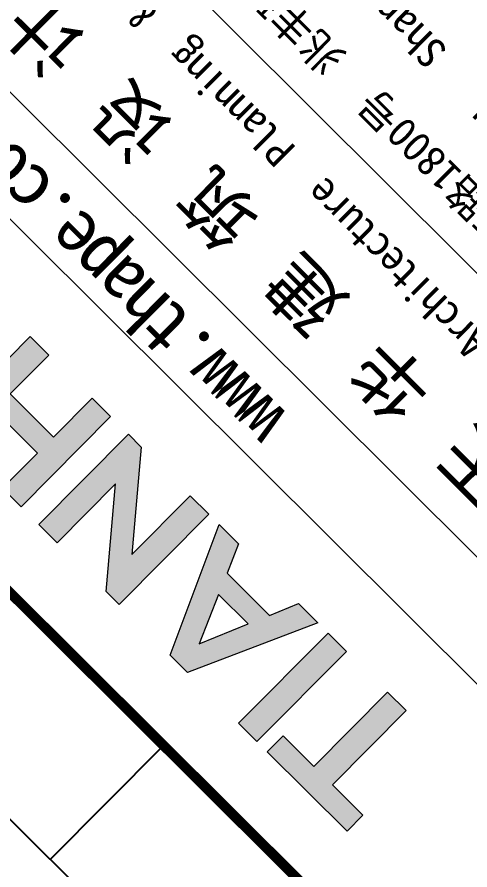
# Model space of a CAD drawing. Extents: x 517450926 to 520131079, y 3499134486 to 3500888201.
# Drawn here: x 518628297 to 518631680, y 3500200336 to 3500206700 of the extents above; entities that cross this region are included whole.
import ezdxf
from ezdxf.enums import TextEntityAlignment as Align

# ---------------------------------------------------------------- set-up
doc = ezdxf.new("R2010")
doc.units = 0
doc.header["$LTSCALE"] = 1000
doc.header["$MEASUREMENT"] = 0
doc.layers.get('0').update_dxf_attribs({"linetype": 'CONTINUOUS'})
for name, color, linetype in [('_U+56FE_U+5C42 1', 7, 'CONTINUOUS'), ('C-SHET-LOGO', 7, 'CONTINUOUS'), ('C-SHET-SHET', 144, 'CONTINUOUS')]:
    doc.layers.add(name, color=color, linetype=linetype)
doc.styles.get("Standard").update_dxf_attribs({"font": 'Tssdeng.shx', "bigfont": 'Tssdchn.shx'})
doc.styles.add('TH-STYLE2', font='STXIHEI.TTF', dxfattribs={"width": 0.8})
doc.styles.add('TH-STYLEP5', font='STXIHEI.TTF')

# ---------------------------------------------------------------- blocks, each defined once
blk = doc.blocks.new('block 8-1')
at = {"layer": '_U+56FE_U+5C42 1'}
h = blk.add_hatch(color=255, dxfattribs=at)
h.dxf.hatch_style = 2
h.paths.add_polyline_path([(1397.39, -2799), (1397.39, -2704.69), (1358.38, -2704.69), (1358.38, -2684.34), (1459.93, -2684.34), (1459.93, -2704.69), (1420.93, -2704.69), (1420.93, -2799)])
h = blk.add_hatch(color=255, dxfattribs=at)
h.dxf.hatch_style = 2
h.paths.add_polyline_path([(1473.07, -2684.34), (1496.62, -2684.34), (1496.62, -2799), (1473.07, -2799)])
h = blk.add_hatch(color=255, dxfattribs=at)
h.dxf.hatch_style = 2
h.paths.add_polyline_path([(1610.55, -2799), (1599.36, -2773.11), (1545.23, -2773.11), (1534.21, -2799), (1509.74, -2799), (1561.33, -2684.34), (1583.58, -2684.34), (1635.34, -2799)])
h.paths.add_polyline_path([(1591.3, -2754.04), (1572.3, -2710), (1553.45, -2754.04)])
h = blk.add_hatch(color=255, dxfattribs=at)
h.dxf.hatch_style = 2
h.paths.add_polyline_path([(1734.5, -2799), (1671.99, -2724.34), (1671.99, -2799), (1648.61, -2799), (1648.61, -2684.34), (1664.88, -2684.34), (1727.42, -2759.09), (1727.42, -2684.34), (1750.8, -2684.34), (1750.8, -2799)])
h = blk.add_hatch(color=255, dxfattribs=at)
h.dxf.hatch_style = 2
h.paths.add_polyline_path([(1852.14, -2799), (1852.14, -2749.46), (1797.03, -2749.46), (1797.03, -2799), (1773.49, -2799), (1773.49, -2684.34), (1797.03, -2684.34), (1797.03, -2728.95), (1852.14, -2728.95), (1852.14, -2684.34), (1875.68, -2684.34), (1875.68, -2799)])
at = {"layer": '_U+56FE_U+5C42 1', "color": 255, "lineweight": 0}
for points in [[(1397.39, -2799), (1397.39, -2704.69), (1358.38, -2704.69), (1358.38, -2684.34), (1459.93, -2684.34), (1459.93, -2704.69), (1420.93, -2704.69), (1420.93, -2799), (1397.39, -2799)], [(1473.07, -2684.34), (1496.62, -2684.34), (1496.62, -2799), (1473.07, -2799), (1473.07, -2684.34)], [(1610.55, -2799), (1599.36, -2773.11), (1545.23, -2773.11), (1534.21, -2799), (1509.74, -2799), (1561.33, -2684.34), (1583.58, -2684.34), (1635.34, -2799), (1610.55, -2799)], [(1734.5, -2799), (1671.99, -2724.34), (1671.99, -2799), (1648.61, -2799), (1648.61, -2684.34), (1664.88, -2684.34), (1727.42, -2759.09), (1727.42, -2684.34), (1750.8, -2684.34), (1750.8, -2799), (1734.5, -2799)], [(1852.14, -2799), (1852.14, -2749.46), (1797.03, -2749.46), (1797.03, -2799), (1773.49, -2799), (1773.49, -2684.34), (1797.03, -2684.34), (1797.03, -2728.95), (1852.14, -2728.95), (1852.14, -2684.34), (1875.68, -2684.34), (1875.68, -2799), (1852.14, -2799)], [(1591.3, -2754.04), (1572.3, -2710), (1553.45, -2754.04), (1591.3, -2754.04)]]:
    blk.add_lwpolyline(points, dxfattribs=at)
blk = doc.blocks.new('block 7')
at = {"layer": '_U+56FE_U+5C42 1'}
blk.add_blockref('block 8-1', (0, 0), dxfattribs=at)
blk = doc.blocks.new('LOGO2020')
at = {"const_width": 0.5}
blk.add_lwpolyline([(80, 0), (0, 0), (0, 44), (80, 44)], close=True, dxfattribs=at)
at = {"lineweight": 9}
for points in [[(79.933, 0), (0, 0), (0, 44), (79.933, 44), (79.933, 0)], [(0, 30.833), (79.933, 30.833)], [(-0.387, 26.361), (79.547, 26.361)], [(-0.149, 16.359), (79.785, 16.359)]]:
    blk.add_lwpolyline(points, dxfattribs=at)
at = {"xscale": 0.055125, "yscale": 0.055125, "zscale": 0.055125}
blk.add_blockref('block 7', (-64.387, 188.56), dxfattribs=at)
at = {"attachment_point": 7}
for s, insert, char_height, style in [('{\\W1;\\T0.9;www.thape.com}', (27.112, 27.194), 2.6547, 'TH-STYLE2'), ('{\\fSTXihei|b0|i0|c0|p34;27F, 1800 Zhongshan West Rd.  Shanghai 200235,PRC}', (3.68, 8.965), 1.5, 'TH-STYLEP5')]:
    blk.add_mtext(s, dxfattribs=dict(at, insert=insert, char_height=char_height, style=style))
for s, insert, char_height, width, attachment_point, style in [('{\\fSimHei|b1|i0|c134|p2;\\W1;\\T1.1;上 海 天 华 建 筑 设 计 有 限 公 司}', (40.067, 23.02), 2.7, 80.94543, 5, 'TH-STYLE2'), ('{\\fSTXihei|b0|i0|c204|p2;\\T0.95;Tian\\fSTXihei|b0|i0|c238|p2; \\fSTXihei|b0|i0|c204|p2; Hua\\fSTXihei|b0|i0|c238|p2; \\fSTXihei|b0|i0|c204|p2; Architecture \\fSTXihei|b0|i0|c238|p2; \\fSTXihei|b0|i0|c204|p2;Planning \\fSTXihei|b0|i0|c238|p2; \\fSTXihei|b0|i0|c204|p2;& \\fSTXihei|b0|i0|c238|p2; \\fSTXihei|b0|i0|c204|p2;Engineering\\fSTXihei|b0|i0|c238|p2; \\fSTXihei|b0|i0|c204|p2; Limited}', (40.077, 18.756), 1.5, 54.8, 5, 'TH-STYLEP5'), ('{\\fSTXihei|b0|i0|c134|p2;中国   上海市  中山西路1800号  兆丰环球大厦27楼}', (5.966, 14.795), 1.5, 75.85213, 1, 'TH-STYLEP5'), ('{\\fSTXihei|b0|i0|c134|p2;所有施工图蓝图须加盖本公司施工图用图章后为有效施工图}', (4.826, 4.644), 2.02307, 75.85213, 1, 'TH-STYLEP5')]:
    blk.add_mtext(s, dxfattribs=dict(insert=insert, char_height=char_height, width=width, attachment_point=attachment_point, style=style))
blk = doc.blocks.new('SH_THAPE_A1L2')
blk.add_line((1191, 301), (1191, 293))
blk.add_lwpolyline([(1171, 301), (1171, 293), (1251, 293), (1251, 301)], close=True)
at = {"layer": 'C-SHET-LOGO', "xscale": 1.000832973929552, "yscale": 1.000832973929552, "zscale": 1.000832973929552}
blk.add_blockref('LOGO2020', (1171, 248.963), dxfattribs=at)
blk.add_attdef('作废标记', text='', height=400).set_placement((658, 330.5), align=Align.MIDDLE_CENTER)

msp = doc.modelspace()

# ---------------------------------------------------------------- block references
at = {"layer": 'C-SHET-SHET', "xscale": 150, "yscale": 150, "zscale": 150, "rotation": 135.1572922948761}
msp.add_blockref('SH_THAPE_A1L2', (518787053.6051, 3500106450.4975), dxfattribs=at)

doc.saveas('drawing.dxf')
